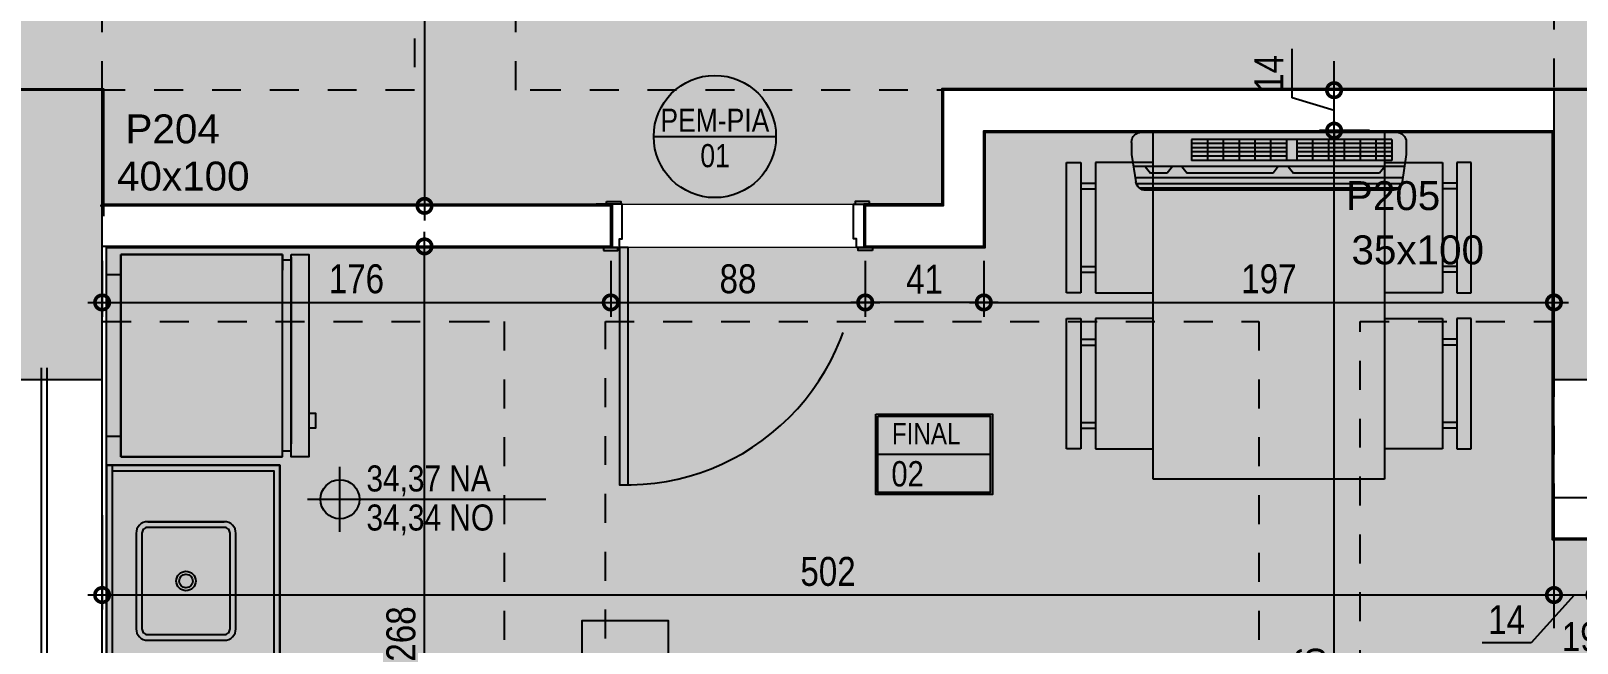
# Model space of a CAD drawing. Header units: metres. Extents: x -23 to 570, y -54 to 184.
# Drawn here: x -10.28 to -4.93, y 0.54 to 2.65 of the extents above; entities that cross this region are included whole.
import ezdxf
from ezdxf.enums import TextEntityAlignment as Align

# ---------------------------------------------------------------- set-up
doc = ezdxf.new("R2010")
doc.units = ezdxf.units.M
doc.header["$PDMODE"] = 35
doc.linetypes.add('DASHEDX2', pattern=[1.5, 1, -0.5])
doc.linetypes.add('PUC$0$DASHEDX2', pattern=[1.5, 1, -0.5])
for name, color, linetype in [('1', 232, 'DASHEDX2'), ('12', 232, 'Continuous'), ('4', 2, 'Continuous'), ('9', 232, 'Continuous'), ('ARQ-DIM', 2, 'Continuous'), ('ARQ-SIM', 1, 'Continuous'), ('PUC$0$ARQ-ALV ACAB', 4, 'Continuous'), ('PUC$0$ARQ-ALV OSSO', 5, 'Continuous'), ('PUC$0$ARQ-CAX @ 1', 1, 'Continuous'), ('PUC$0$ARQ-ENCH', 1, 'Continuous'), ('PUC$0$ARQ-HID', 7, 'Continuous'), ('PUC$0$ARQ-MOB', 7, 'Continuous'), ('PUC$0$ARQ-PRJ', 7, 'PUC$0$DASHEDX2'), ('PUC$0$MAUROAMARELO', 162, 'Continuous')]:
    doc.layers.add(name, color=color, linetype=linetype)
doc.layers.add('PUC$0$ARQ-FORRO', color=9, linetype='Continuous', lineweight=5)
doc.styles.add('Adesa', font='ARIALN.TTF')
doc.styles.get("Standard").update_dxf_attribs({"font": 'arial.ttf'})
doc.dimstyles.new('ADESA 1-0050', dxfattribs={"dimtxt": 0.1, "dimasz": 0.1, "dimexe": 0.05, "dimexo": 0.05, "dimgap": 0.03, "dimtad": 1, "dimdec": 1, "dimlfac": 100, "dimzin": 12, "dimtxsty": 'Adesa', "dimblk": 'DOTSMALL', "dimcen": 1, "dimdle": 0.05, "dimclrd": 1, "dimclre": 1, "dimclrt": 256, "dimazin": 3, "dimtm": 1e-09, "dimtfac": 1, "dimtdec": 1, "dimtmove": 1, "dimatfit": 0, "dimldrblk": 'DOTSMALL', "dimfxl": 0.8, "dimtvp": 2, "dimtolj": 1, "dimtzin": 0, "dimarcsym": 0})

# ---------------------------------------------------------------- blocks, each defined once
blk = doc.blocks.new('_DotSmall')
at = {"color": 0, "linetype": 'ByBlock', "const_width": 0.5}
blk.add_lwpolyline([(-0.0625, 0, 1), (0.0625, 0, 1)], format="xyb", close=True, dxfattribs=at)
blk = doc.blocks.new('*D102')
at = {"layer": 'ARQ-DIM', "color": 1, "lineweight": -2, "transparency": 16777216}
for p, q in [((-4.85, 1.0307), (-4.85, 0.6547)), ((-4.85, 0.7047), (-4.95, 0.7047)), ((-4.85, 0.7047), (-4.66, 0.7047)), ((-4.85, 0.7047), (-4.66, 0.7047)), ((-4.755, 0.7047), (-4.8341, 0.4793)), ((-4.66, 0.7267), (-4.66, 0.6547)), ((-4.66, 0.7047), (-4.56, 0.7047)), ((-4.8341, 0.4793), (-5.0041, 0.4793))]:
    blk.add_line(p, q, dxfattribs=at)
at = {"layer": 'Defpoints', "color": 0, "transparency": 16777216}
for p in [(-4.85, 1.0807), (-4.66, 0.7767, 0), (-4.66, 0.7047)]:
    blk.add_point(p, dxfattribs=at)
at = {"layer": 'ARQ-DIM', "color": 1, "lineweight": -2, "transparency": 16777216, "xscale": 0.1, "yscale": 0.1, "zscale": 0.1}
blk.add_blockref('_DotSmall', (-4.85, 0.7047), dxfattribs=at)
at = {"layer": 'ARQ-DIM', "color": 1, "lineweight": -2, "transparency": 16777216, "xscale": 0.1, "yscale": 0.1, "zscale": 0.1, "rotation": 180}
blk.add_blockref('_DotSmall', (-4.66, 0.7047), dxfattribs=at)
at = {"layer": 'ARQ-DIM', "transparency": 16777216, "insert": (-4.9191, 0.5603), "char_height": 0.1, "attachment_point": 5, "style": 'Adesa'}
blk.add_mtext('\\A1;19', dxfattribs=at)
blk = doc.blocks.new('*D103')
at = {"layer": 'ARQ-DIM', "color": 1, "lineweight": -2, "transparency": 16777216}
for p, q in [((-5.01, 1.03), (-5.01, 0.6547)), ((-4.87, 1.03), (-4.87, 0.6547)), ((-5.01, 0.7047), (-5.11, 0.7047)), ((-4.94, 0.7047), (-5.0886, 0.5393)), ((-4.87, 0.7047), (-5.01, 0.7047)), ((-4.87, 0.7047), (-5.01, 0.7047)), ((-4.87, 0.7047), (-4.77, 0.7047)), ((-5.0886, 0.5393), (-5.2581, 0.5393))]:
    blk.add_line(p, q, dxfattribs=at)
at = {"layer": 'Defpoints', "color": 0, "transparency": 16777216}
for p in [(-5.01, 1.08, 0), (-4.87, 1.08), (-5.01, 0.7047)]:
    blk.add_point(p, dxfattribs=at)
at = {"layer": 'ARQ-DIM', "color": 1, "lineweight": -2, "transparency": 16777216, "xscale": 0.1, "yscale": 0.1, "zscale": 0.1}
blk.add_blockref('_DotSmall', (-5.01, 0.7047), dxfattribs=at)
at = {"layer": 'ARQ-DIM', "color": 1, "lineweight": -2, "transparency": 16777216, "xscale": 0.1, "yscale": 0.1, "zscale": 0.1, "rotation": 180}
blk.add_blockref('_DotSmall', (-4.87, 0.7047), dxfattribs=at)
at = {"layer": 'ARQ-DIM', "transparency": 16777216, "insert": (-5.1734, 0.6195), "char_height": 0.1, "attachment_point": 5, "style": 'Adesa'}
blk.add_mtext('\\A1;14', dxfattribs=at)
blk = doc.blocks.new('*D104')
at = {"layer": 'ARQ-DIM', "color": 1, "lineweight": -2, "transparency": 16777216}
for p, q in [((-10.03, 0.9807), (-10.03, 0.6547)), ((-5.01, 0.7581), (-5.01, 0.6547)), ((-4.96, 0.7047), (-10.08, 0.7047))]:
    blk.add_line(p, q, dxfattribs=at)
at = {"layer": 'Defpoints', "color": 0, "transparency": 16777216}
for p in [(-10.03, 1.0307, 0), (-5.01, 0.8081, 0), (-10.03, 0.7047)]:
    blk.add_point(p, dxfattribs=at)
at = {"layer": 'ARQ-DIM', "color": 1, "lineweight": -2, "transparency": 16777216, "xscale": 0.1, "yscale": 0.1, "zscale": 0.1, "rotation": 180}
blk.add_blockref('_DotSmall', (-10.03, 0.7047), dxfattribs=at)
at = {"layer": 'ARQ-DIM', "color": 1, "lineweight": -2, "transparency": 16777216, "xscale": 0.1, "yscale": 0.1, "zscale": 0.1}
blk.add_blockref('_DotSmall', (-5.01, 0.7047), dxfattribs=at)
at = {"layer": 'ARQ-DIM', "transparency": 16777216, "insert": (-7.52, 0.7857), "char_height": 0.1, "attachment_point": 5, "style": 'Adesa'}
blk.add_mtext('\\A1;502', dxfattribs=at)
blk = doc.blocks.new('*D117')
at = {"layer": 'ARQ-DIM', "color": 1, "lineweight": -2, "transparency": 16777216}
for p, q in [((-8.9153, -0.82), (-8.9153, 1.96)), ((-9.1482, 1.91), (-8.8653, 1.91)), ((-9.1464, -0.77), (-8.8653, -0.77))]:
    blk.add_line(p, q, dxfattribs=at)
at = {"layer": 'Defpoints', "color": 0, "transparency": 16777216}
for p in [(-9.1982, 1.91, 0), (-8.9153, 1.91), (-9.1964, -0.77, 0)]:
    blk.add_point(p, dxfattribs=at)
at = {"layer": 'ARQ-DIM', "color": 1, "lineweight": -2, "transparency": 16777216, "xscale": 0.1, "yscale": 0.1, "zscale": 0.1}
for p, rotation in [((-8.9153, 1.91), 90), ((-8.9153, -0.77), 270)]:
    blk.add_blockref('_DotSmall', p, dxfattribs=dict(at, rotation=rotation))
at = {"layer": 'ARQ-DIM', "transparency": 16777216, "insert": (-8.9964, 0.57), "char_height": 0.1, "attachment_point": 5, "rotation": 90, "style": 'Adesa'}
blk.add_mtext('\\A1;268', dxfattribs=at)
blk = doc.blocks.new('*D121')
at = {"layer": 'ARQ-DIM', "color": 1, "lineweight": -2, "transparency": 16777216}
for p, q in [((-5.7702, -1.5), (-5.7702, 2.3601)), ((-5.6481, 2.3101), (-5.8202, 2.3101)), ((-5.6481, -1.45), (-5.8202, -1.45))]:
    blk.add_line(p, q, dxfattribs=at)
at = {"layer": 'Defpoints', "color": 0, "transparency": 16777216}
for p in [(-5.7702, 2.3101), (-5.5981, 2.3101), (-5.5981, -1.45, 0)]:
    blk.add_point(p, dxfattribs=at)
at = {"layer": 'ARQ-DIM', "color": 1, "lineweight": -2, "transparency": 16777216, "xscale": 0.1, "yscale": 0.1, "zscale": 0.1}
for p, rotation in [((-5.7702, 2.3101), 90), ((-5.7702, -1.45), 270)]:
    blk.add_blockref('_DotSmall', p, dxfattribs=dict(at, rotation=rotation))
at = {"layer": 'ARQ-DIM', "transparency": 16777216, "insert": (-5.8512, 0.43), "char_height": 0.1, "attachment_point": 5, "rotation": 90, "style": 'Adesa'}
blk.add_mtext('\\A1;376', dxfattribs=at)
blk = doc.blocks.new('*D123')
at = {"layer": 'ARQ-DIM', "color": 1, "lineweight": -2, "transparency": 16777216}
for p, q in [((-10.03, 1.86), (-10.03, 1.6662)), ((-8.2714, 1.86), (-8.2714, 1.6662)), ((-10.08, 1.7162), (-8.2214, 1.7162))]:
    blk.add_line(p, q, dxfattribs=at)
at = {"layer": 'Defpoints', "color": 0, "transparency": 16777216}
for p in [(-10.03, 1.91, 0), (-8.2714, 1.91, 0), (-8.2714, 1.7162)]:
    blk.add_point(p, dxfattribs=at)
at = {"layer": 'ARQ-DIM', "color": 1, "lineweight": -2, "transparency": 16777216, "xscale": 0.1, "yscale": 0.1, "zscale": 0.1, "rotation": 180}
blk.add_blockref('_DotSmall', (-10.03, 1.7162), dxfattribs=at)
at = {"layer": 'ARQ-DIM', "color": 1, "lineweight": -2, "transparency": 16777216, "xscale": 0.1, "yscale": 0.1, "zscale": 0.1}
blk.add_blockref('_DotSmall', (-8.2714, 1.7162), dxfattribs=at)
at = {"layer": 'ARQ-DIM', "transparency": 16777216, "insert": (-9.1507, 1.7973), "char_height": 0.1, "attachment_point": 5, "style": 'Adesa'}
blk.add_mtext('\\A1;176', dxfattribs=at)
blk = doc.blocks.new('*D124')
at = {"layer": 'ARQ-DIM', "color": 1, "lineweight": -2, "transparency": 16777216}
for p, q in [((-8.2714, 1.86), (-8.2714, 1.6662)), ((-7.3914, 1.86), (-7.3914, 1.6662)), ((-8.3214, 1.7162), (-7.3414, 1.7162))]:
    blk.add_line(p, q, dxfattribs=at)
at = {"layer": 'Defpoints', "color": 0, "transparency": 16777216}
for p in [(-8.2714, 1.91, 0), (-7.3914, 1.91, 0), (-7.3914, 1.7162)]:
    blk.add_point(p, dxfattribs=at)
at = {"layer": 'ARQ-DIM', "color": 1, "lineweight": -2, "transparency": 16777216, "xscale": 0.1, "yscale": 0.1, "zscale": 0.1, "rotation": 180}
blk.add_blockref('_DotSmall', (-8.2714, 1.7162), dxfattribs=at)
at = {"layer": 'ARQ-DIM', "color": 1, "lineweight": -2, "transparency": 16777216, "xscale": 0.1, "yscale": 0.1, "zscale": 0.1}
blk.add_blockref('_DotSmall', (-7.3914, 1.7162), dxfattribs=at)
at = {"layer": 'ARQ-DIM', "transparency": 16777216, "insert": (-7.8314, 1.7973), "char_height": 0.1, "attachment_point": 5, "style": 'Adesa'}
blk.add_mtext('\\A1;88', dxfattribs=at)
blk = doc.blocks.new('*D125')
at = {"layer": 'ARQ-DIM', "color": 1, "lineweight": -2, "transparency": 16777216}
for p, q in [((-7.3914, 1.86), (-7.3914, 1.6662)), ((-6.9814, 1.86), (-6.9814, 1.6662)), ((-6.9314, 1.7162), (-7.4414, 1.7162))]:
    blk.add_line(p, q, dxfattribs=at)
at = {"layer": 'Defpoints', "color": 0, "transparency": 16777216}
for p in [(-7.3914, 1.91, 0), (-6.9814, 1.91, 0), (-7.3914, 1.7162)]:
    blk.add_point(p, dxfattribs=at)
at = {"layer": 'ARQ-DIM', "color": 1, "lineweight": -2, "transparency": 16777216, "xscale": 0.1, "yscale": 0.1, "zscale": 0.1, "rotation": 180}
blk.add_blockref('_DotSmall', (-7.3914, 1.7162), dxfattribs=at)
at = {"layer": 'ARQ-DIM', "color": 1, "lineweight": -2, "transparency": 16777216, "xscale": 0.1, "yscale": 0.1, "zscale": 0.1}
blk.add_blockref('_DotSmall', (-6.9814, 1.7162), dxfattribs=at)
at = {"layer": 'ARQ-DIM', "transparency": 16777216, "insert": (-7.1864, 1.7965), "char_height": 0.1, "attachment_point": 5, "style": 'Adesa'}
blk.add_mtext('\\A1;41', dxfattribs=at)
blk = doc.blocks.new('*D126')
at = {"layer": 'ARQ-DIM', "color": 1, "lineweight": -2, "transparency": 16777216}
for p, q in [((-6.9814, 1.86), (-6.9814, 1.6662)), ((-5.01, 1.86), (-5.01, 1.6662)), ((-7.0314, 1.7162), (-4.96, 1.7162))]:
    blk.add_line(p, q, dxfattribs=at)
at = {"layer": 'Defpoints', "color": 0, "transparency": 16777216}
for p in [(-6.9814, 1.91, 0), (-5.01, 1.91, 0), (-5.01, 1.7162)]:
    blk.add_point(p, dxfattribs=at)
at = {"layer": 'ARQ-DIM', "color": 1, "lineweight": -2, "transparency": 16777216, "xscale": 0.1, "yscale": 0.1, "zscale": 0.1, "rotation": 180}
blk.add_blockref('_DotSmall', (-6.9814, 1.7162), dxfattribs=at)
at = {"layer": 'ARQ-DIM', "color": 1, "lineweight": -2, "transparency": 16777216, "xscale": 0.1, "yscale": 0.1, "zscale": 0.1}
blk.add_blockref('_DotSmall', (-5.01, 1.7162), dxfattribs=at)
at = {"layer": 'ARQ-DIM', "transparency": 16777216, "insert": (-5.9957, 1.7973), "char_height": 0.1, "attachment_point": 5, "style": 'Adesa'}
blk.add_mtext('\\A1;197', dxfattribs=at)
blk = doc.blocks.new('*D408')
at = {"layer": 'ARQ-DIM', "color": 1, "lineweight": -2, "transparency": 16777216}
for p, q in [((-8.9153, 4.0098), (-8.9153, 2)), ((-8.8672, 3.9598), (-8.9653, 3.9598)), ((-8.8484, 2.05), (-8.9653, 2.05))]:
    blk.add_line(p, q, dxfattribs=at)
at = {"layer": 'Defpoints', "color": 0, "transparency": 16777216}
for p in [(-8.8172, 3.9598, 0), (-8.9153, 2.05), (-8.7984, 2.05, 0)]:
    blk.add_point(p, dxfattribs=at)
at = {"layer": 'ARQ-DIM', "color": 1, "lineweight": -2, "transparency": 16777216, "xscale": 0.1, "yscale": 0.1, "zscale": 0.1}
for p, rotation in [((-8.9153, 3.9598), 90), ((-8.9153, 2.05), 270)]:
    blk.add_blockref('_DotSmall', p, dxfattribs=dict(at, rotation=rotation))
at = {"layer": 'ARQ-DIM', "transparency": 16777216, "insert": (-8.9964, 3.0049), "char_height": 0.1, "attachment_point": 5, "rotation": 90, "style": 'Adesa'}
blk.add_mtext('\\A1;191', dxfattribs=at)
blk = doc.blocks.new('NipAcOs')
at = {"layer": 'ARQ-SIM'}
h = blk.add_hatch(color=256, dxfattribs=at)
h.dxf.hatch_style = 1
h.paths.add_polyline_path([(0, 0.15, 0.414214), (-0.15, 0), (0, 0)])
h.paths.add_polyline_path([(0.15, 0), (0, 0), (0, -0.15, 0.414214)])
for p, q in [((0, -0.25), (0, 0.25)), ((-0.25, 0), (0.15, 0)), ((0.15, 0), (1.583, 0))]:
    blk.add_line(p, q, dxfattribs=at)
blk.add_circle((0, 0), 0.15, dxfattribs=at)
at = {"style": 'Adesa'}
for p in [(0.204, 0.06), (0.204, -0.24)]:
    blk.add_attdef('000,00', p, '', height=0.2, dxfattribs=at)
blk = doc.blocks.new('N AP')
for points in [[(0.3098, 0.5223), (0.8624, 0.5223), (0.8624, 0.1419), (0.3098, 0.1419)], [(0.3198, 0.5123), (0.8524, 0.5123), (0.8524, 0.1519), (0.3198, 0.1519)]]:
    blk.add_lwpolyline(points, close=True)
for points in [[(0.3198, 0.3321), (0.8524, 0.3321)], [(0.3198, 0.1519), (0.8524, 0.1519)]]:
    blk.add_lwpolyline(points)
at = {"insert": (0.3864, 0.4801), "char_height": 0.1, "attachment_point": 1, "style": 'Adesa'}
blk.add_mtext_dynamic_manual_height_columns('FINAL', width=0.3501, gutter_width=50, heights=[0], dxfattribs=at)
at = {"style": 'Adesa'}
blk.add_attdef('00', text='', height=0.1, dxfattribs=at).set_placement((0.5673, 0.171), align=Align.CENTER)
blk = doc.blocks.new('TIPO COTA$0$Chamada_planta')
at = {"layer": 'ARQ-SIM'}
blk.add_line((-1.409, 0), (1.409, 0), dxfattribs=at)
blk.add_circle((0, 0), 1.409, dxfattribs=at)
at = {"layer": 'ARQ-SIM', "color": 2, "style": 'Adesa'}
for tag, p in [('NUMERO', (0, 0.234)), ('C.D.', (0, -0.272))]:
    blk.add_attdef(tag, text='', height=0.5, dxfattribs=at).set_placement(p, align=Align.MIDDLE_CENTER)
blk = doc.blocks.new('*D1333')
at = {"layer": 'ARQ-DIM', "color": 1, "lineweight": -2, "transparency": 16777216}
for p, q in [((-5.9154, 2.4236), (-5.9154, 2.5931)), ((-5.7702, 2.45), (-5.7702, 2.55)), ((-5.7702, 2.38), (-5.9154, 2.4236)), ((-5.7841, 2.45), (-5.8202, 2.45)), ((-5.7702, 2.3101), (-5.7702, 2.45)), ((-5.7702, 2.3101), (-5.7702, 2.45)), ((-5.7841, 2.3101), (-5.8202, 2.3101)), ((-5.7702, 2.3101), (-5.7702, 2.2101))]:
    blk.add_line(p, q, dxfattribs=at)
at = {"layer": 'Defpoints', "color": 0, "transparency": 16777216}
for p in [(-5.7702, 2.45), (-5.7341, 2.45), (-5.7341, 2.3101)]:
    blk.add_point(p, dxfattribs=at)
at = {"layer": 'ARQ-DIM', "color": 1, "lineweight": -2, "transparency": 16777216, "xscale": 0.1, "yscale": 0.1, "zscale": 0.1}
for p, rotation in [((-5.7702, 2.45), 270), ((-5.7702, 2.3101), 90)]:
    blk.add_blockref('_DotSmall', p, dxfattribs=dict(at, rotation=rotation))
at = {"layer": 'ARQ-DIM', "transparency": 16777216, "insert": (-5.9956, 2.5083), "char_height": 0.1, "attachment_point": 5, "rotation": 90, "style": 'Adesa'}
blk.add_mtext('\\A1;14', dxfattribs=at)
blk = doc.blocks.new('PUC$0$pl apto tipo 1 puc')
at = {"layer": 'PUC$0$ARQ-ALV OSSO', "elevation": 0}
blk.add_lwpolyline([(-25.5833, 2), (-25.5833, -1.49)], dxfattribs=at)
blk = doc.blocks.new('PUC$0$00002ITA-AIT-PR-008-BSE-PLA-TIP-R00$0$Cuba 1')
blk.add_line((0.205, 0.305), (0.205, 0.04))
for points in [[(0.165, 0, 0.414214), (0.205, 0.04), (0.205, 0.305, 0.414214), (0.165, 0.345), (-0.165, 0.345, 0.414214), (-0.205, 0.305), (-0.205, 0.04, 0.414214), (-0.165, 0)], [(-0.165, 0.02), (0.165, 0.02, 0.414214), (0.185, 0.04), (0.185, 0.305, 0.414214), (0.165, 0.325), (-0.165, 0.325, 0.414214), (-0.185, 0.305), (-0.185, 0.04, 0.414214)]]:
    blk.add_lwpolyline(points, format="xyb", close=True)
for radius in [0.0337, 0.0237]:
    blk.add_circle((0, 0.1725), radius)
blk = doc.blocks.new('*U2449')
at = {"linetype": 'Continuous'}
blk.add_lwpolyline([(0, 0), (0, 0.6), (-1.2, 0.6), (-1.2, 0)], dxfattribs=at)
at = {"lineweight": -2}
for points in [[(-1.2, 0), (-1.2, 0.6), (0, 0.6), (0, 0)], [(-1.18, 0.02), (-1.18, 0.58), (-0.02, 0.58), (-0.02, 0.02)], [(0, 0.02), (-1.2, 0.02)], [(0, 0), (-1.2, 0)]]:
    blk.add_lwpolyline(points, dxfattribs=at)
at = {"lineweight": -2, "extrusion": (0, 0, -1), "zscale": -1, "rotation": 180}
blk.add_blockref('PUC$0$00002ITA-AIT-PR-008-BSE-PLA-TIP-R00$0$Cuba 1', (0.4, 0.4475), dxfattribs=at)
blk = doc.blocks.new('*U2406')
for points in [[(-0.045, 0.01), (0.005, 0.01), (0.005, 0), (-0.045, 0)], [(0.865, 0.01), (0.815, 0.01), (0.815, 0), (0.865, 0)], [(-0.055, -0.16), (-0.005, -0.16), (-0.005, -0.15), (-0.055, -0.15)], [(0, -0.15), (0, -0.97), (0.03, -0.97), (0.03, -0.15)], [(0.875, -0.16), (0.825, -0.16), (0.825, -0.15), (0.875, -0.15)]]:
    blk.add_lwpolyline(points, close=True)
for points in [[(-0.04, -0.15), (0, -0.15), (0, -0.12), (0.01, -0.12), (0.01, 0), (-0.025, 0), (-0.025, -0.15)], [(0.86, -0.15), (0.82, -0.15), (0.82, -0.12), (0.81, -0.12), (0.81, 0), (0.845, 0), (0.845, -0.15)]]:
    blk.add_lwpolyline(points)
at = {"layer": 'PUC$0$ARQ-PRJ'}
blk.add_arc((0.0237, -0.1737), 0.7967, 268.2986, 1.7014, dxfattribs=at)
blk = doc.blocks.new('PUC$0$pl apto tipo 4 puc')
at = {"layer": 'PUC$0$ARQ-ALV ACAB'}
for points in [[(10.0168, 0.7662), (10.0168, -1.9038), (8.2682, -1.9038), (8.2682, -2.0538), (8.3232, -2.0538)], [(4.6568, -2.3031), (4.6568, -1.0438), (4.6068, -1.0438), (4.6068, -0.8938), (5.0168, -0.8938), (5.0168, -2.3033)], [(4.6683, -2.4531), (7.1282, -2.4531), (7.1282, -2.0538), (7.3982, -2.0538), (7.3982, -1.9038), (6.9782, -1.9038), (6.9782, -2.3031), (5.0168, -2.3031)]]:
    blk.add_lwpolyline(points, dxfattribs=at)
at = {"layer": 'PUC$0$ARQ-ALV OSSO'}
for points in [[(9.2875, 2.8612), (10.0318, 2.8612), (10.0318, -1.9088), (8.2732, -1.9088), (8.2732, -2.0488), (10.0382, -2.0488)], [(4.6618, -2.3081), (4.6618, -1.0388), (4.6118, -1.0388), (4.6118, -0.8988), (5.0118, -0.8988), (5.0118, -2.3081)], [(4.6683, -2.4481), (7.1232, -2.4481), (7.1232, -2.0488), (7.3932, -2.0488), (7.3932, -1.9088), (6.9832, -1.9088), (6.9832, -2.3081), (5.0118, -2.3081)]]:
    blk.add_lwpolyline(points, dxfattribs=at)
at = {"layer": 'PUC$0$ARQ-ALV OSSO', "elevation": 0}
for points in [[(10.2218, 2.0012), (10.2218, -1.4888)], [(4.6618, -1.0388), (5.0118, -1.0388)]]:
    blk.add_lwpolyline(points, dxfattribs=at)
at = {"layer": 'PUC$0$ARQ-CAX @ 1', "rotation": 180}
blk.add_blockref('*U2406', (8.2432, -2.0538), dxfattribs=at)
at = {"layer": 'PUC$0$ARQ-HID', "extrusion": (0, 0, -1), "zscale": -1.000000000000002, "rotation": 270}
blk.add_blockref('*U2449', (-10.0168, -1.1513), dxfattribs=at)
blk = doc.blocks.new('PUC$0$mesa 5l')
at = {"layer": 'PUC$0$ARQ-MOB'}
for p, q in [((988.4153, 457.2276), (987.9653, 457.2276)), ((987.9653, 457.2276), (987.9653, 457.1776)), ((988.4153, 457.1776), (988.4153, 457.2276)), ((988.9549, 457.2276, -0.0226), (988.5049, 457.2276, -0.0226)), ((988.5049, 457.2276, -0.0226), (988.5049, 457.1776, -0.0226)), ((988.9549, 457.1776, -0.0226), (988.9549, 457.2276, -0.0226)), ((987.9653, 457.1776), (988.4153, 457.1776)), ((988.0365, 457.1776), (988.0365, 457.1276)), ((988.0565, 457.1776), (988.0565, 457.1276)), ((988.0565, 457.1776), (988.0565, 457.1276)), ((988.3241, 457.1776), (988.3241, 457.1276)), ((988.3441, 457.1776), (988.3441, 457.1276)), ((988.5049, 457.1776, -0.0226), (988.9549, 457.1776, -0.0226)), ((988.5761, 457.1776, -0.0226), (988.5761, 457.1276, -0.0226)), ((988.5961, 457.1776, -0.0226), (988.5961, 457.1276, -0.0226)), ((988.5961, 457.1776, -0.0226), (988.5961, 457.1276, -0.0226)), ((988.8637, 457.1776, -0.0226), (988.8637, 457.1276, -0.0226)), ((988.8837, 457.1776, -0.0226), (988.8837, 457.1276, -0.0226)), ((987.9653, 456.9276), (987.9653, 457.1276)), ((987.9653, 457.1276), (988.4153, 457.1276)), ((988.4153, 457.1276), (988.4153, 456.9276)), ((988.5049, 456.9276, -0.0226), (988.5049, 457.1276, -0.0226)), ((988.5049, 457.1276, -0.0226), (988.9549, 457.1276, -0.0226)), ((988.9549, 457.1276, -0.0226), (988.9549, 456.9276, -0.0226)), ((989.0601, 456.9276), (987.8601, 456.9276)), ((987.8601, 456.9276), (987.8601, 456.1276)), ((989.0601, 456.1276), (989.0601, 456.9276)), ((987.8601, 456.1276), (989.0601, 456.1276)), ((987.9653, 456.1276), (987.9653, 455.9276)), ((988.4153, 455.9276), (988.4153, 456.1276)), ((988.5049, 456.1276, -0.0226), (988.5049, 455.9276, -0.0226)), ((988.9549, 455.9276, -0.0226), (988.9549, 456.1276, -0.0226)), ((987.9653, 455.9276), (988.4153, 455.9276)), ((988.0365, 455.8776), (988.0365, 455.9276)), ((988.0565, 455.8776), (988.0565, 455.9276)), ((988.0565, 455.8776), (988.0565, 455.9276)), ((988.3241, 455.8776), (988.3241, 455.9276)), ((988.3441, 455.8776), (988.3441, 455.9276)), ((988.5049, 455.9276, -0.0226), (988.9549, 455.9276, -0.0226)), ((988.5761, 455.8776, -0.0226), (988.5761, 455.9276, -0.0226)), ((988.5961, 455.8776, -0.0226), (988.5961, 455.9276, -0.0226)), ((988.5961, 455.8776, -0.0226), (988.5961, 455.9276, -0.0226)), ((988.8637, 455.8776, -0.0226), (988.8637, 455.9276, -0.0226)), ((988.8837, 455.8776, -0.0226), (988.8837, 455.9276, -0.0226)), ((987.9653, 455.8276), (987.9653, 455.8776)), ((987.9653, 455.8776), (988.4153, 455.8776)), ((988.4153, 455.8776), (988.4153, 455.8276)), ((988.5049, 455.8276, -0.0226), (988.5049, 455.8776, -0.0226)), ((988.5049, 455.8776, -0.0226), (988.9549, 455.8776, -0.0226)), ((988.9549, 455.8776, -0.0226), (988.9549, 455.8276, -0.0226)), ((988.4153, 455.8276), (987.9653, 455.8276)), ((988.9549, 455.8276, -0.0226), (988.5049, 455.8276, -0.0226))]:
    blk.add_line(p, q, dxfattribs=at)
blk = doc.blocks.new('PUC$0$GELADEIRA')
for p, q in [((-0.7, 0.7092), (-0.7, 0.15)), ((-0.7, 0.7092), (0, 0.7092)), ((-0.7, 0.15), (-0.7, 0.7092)), ((-0.7, 0.15), (-0.7, 0.7092)), ((-0.0098, 0.7392), (-0.6547, 0.7392)), ((-0.055, 0.7391), (-0.0098, 0.7392)), ((-0.0098, 0.7392), (-0.055, 0.7391)), ((0, 0.7092), (-0.055, 0.7092)), ((-0.055, 0.7092), (0, 0.7092)), ((0, 0.15), (0, 0.7092)), ((0, 0.7092), (0, 0.15)), ((0, 0.7092), (0, 0.15)), ((-0.7, 0.15), (0, 0.15)), ((0, 0.15), (-0.7, 0.15)), ((0, 0.15), (-0.7, 0.15))]:
    blk.add_line(p, q)
for points in [[(-0.6, 0.8), (-0.6, 0.824), (-0.55, 0.824), (-0.55, 0.8)], [(-0.68, 0.7392), (-0.68, 0.7092)], [(-0.02, 0.7392), (-0.02, 0.7092)], [(-0.63, 0.15), (-0.63, 0.1), (-0.07, 0.1), (-0.07, 0.15)]]:
    blk.add_lwpolyline(points)
blk.add_lwpolyline([(0, 0.7392), (0, 0.8), (-0.7, 0.8), (-0.7, 0.7392)], close=True)
blk = doc.blocks.new('PUC$0$layout puc 2')
at = {"layer": 'PUC$0$ARQ-MOB'}
blk.add_lwpolyline([(-8.0163, 3.02), (-7.7163, 3.02), (-7.7163, 3.47), (-8.0163, 3.47)], close=True, dxfattribs=at)
at = {"layer": 'PUC$0$ARQ-MOB', "color": 7, "xscale": -1, "rotation": 90}
blk.add_blockref('PUC$0$mesa 5l', (450.8869, 993.0201, 0), dxfattribs=at)
at = {"layer": 'PUC$0$ARQ-MOB', "xscale": -1, "rotation": 270}
blk.add_blockref('PUC$0$GELADEIRA', (-9.76, 4.7373), dxfattribs=at)
blk = doc.blocks.new('PUC$0$forro area comum')
at = {"layer": 'PUC$0$ARQ-FORRO'}
h = blk.add_hatch(color=256, dxfattribs=at)
h.dxf.hatch_style = 1
h.paths.add_polyline_path([(11.6882, 2.455), (11.6882, 2.0562), (14.5982, 2.0547), (14.5982, 2.455), (22.4606, 2.455), (22.4606, 2.0562), (25.295, 2.056), (25.295, 2.4552), (26.4562, 2.4546), (26.4563, 3.9549), (5.17, 3.9599), (5.0963, 3.9584), (3.8246, 3.96), (3.825, 9.24), (2.3202, 9.2404), (2.3201, 3.955), (-1.06, 3.955), (-1.06, 4.3049), (-0.355, 4.305), (-0.355, 4.5591), (-0.2032, 4.5606), (-0.2032, 8.4256), (-4.865, 8.4256), (-4.865, 4.9649), (-4.6551, 4.9649), (-4.655, 4.1049), (-3.945, 4.1049), (-3.945, 3.9549), (-11.1863, 3.9549), (-11.1863, 2.455), (-10.025, 2.455), (-10.025, 2.0558), (-7.1264, 2.0558), (-7.1264, 2.455)])
at = {"layer": 'PUC$0$ARQ-FORRO', "elevation": 0}
blk.add_lwpolyline([(5.0963, 3.9584), (3.8246, 3.96), (3.825, 9.24), (2.3202, 9.2404), (2.3201, 3.955), (-1.06, 3.955), (-1.06, 4.3049), (-0.355, 4.305), (-0.355, 4.5591), (-0.2032, 4.5606), (-0.2032, 8.4256), (-4.865, 8.4256), (-4.865, 4.9649), (-4.6551, 4.9649), (-4.655, 4.1049), (-3.945, 4.1049), (-3.945, 3.9549), (-11.1863, 3.9549), (-11.1863, 2.455), (-10.025, 2.455), (-10.025, 2.0558), (-7.1264, 2.0558), (-7.1264, 2.455), (11.6882, 2.455)], dxfattribs=at)
blk = doc.blocks.new('PUC$0$pl forro 2')
at = {"layer": 'PUC$0$ARQ-FORRO'}
h = blk.add_hatch(color=256, dxfattribs=at)
h.dxf.hatch_style = 1
h.paths.add_polyline_path([(-5.005, -1.705), (-3.2113, -1.705), (-3.2113, -0.775), (-3.0613, -0.775), (-3.0613, -2.385), (-0.005, -2.3848), (-0.005, -0.9447), (1.9562, -0.945), (1.9562, -0.045), (-0.005, -0.045), (-0.005, 1.3643), (-1.9663, 1.3643), (-1.9663, 0.965), (-5.005, 0.965)])
blk.add_lwpolyline([(-5.005, -1.705), (-3.2113, -1.705), (-3.2113, -0.775), (-3.0613, -0.775), (-3.0613, -2.385), (-0.005, -2.3848), (-0.005, -0.9447), (1.9562, -0.945), (1.9562, -0.045), (-0.005, -0.045), (-0.005, 1.3643), (-1.9663, 1.3643), (-1.9663, 0.965), (-5.005, 0.965)], close=True, dxfattribs=at)
blk = doc.blocks.new('PUC$0$Q2')
at = {"layer": 'PUC$0$MAUROAMARELO'}
for p, q in [((244.1482, -387.1027), (243.2551, -387.1027)), ((244.127, -387.0957), (243.2763, -387.0957)), ((243.2266, -387.22), (243.2413, -387.125)), ((244.1641, -387.1387), (243.239, -387.1387)), ((244.1601, -387.1183), (243.2432, -387.1183)), ((243.274, -387.1785), (243.2923, -387.1547)), ((243.3497, -387.1547), (243.2923, -387.1547)), ((243.368, -387.1785), (243.3497, -387.1547)), ((243.4003, -387.1785), (243.4186, -387.1547)), ((243.7159, -387.1547), (243.4186, -387.1547)), ((243.7342, -387.1785), (243.7159, -387.1547)), ((243.7684, -387.1785), (243.7867, -387.1547)), ((244.0841, -387.1547), (243.7867, -387.1547)), ((244.1024, -387.1785), (244.0841, -387.1547)), ((244.1766, -387.22), (244.162, -387.125)), ((243.2266, -387.2614), (243.2266, -387.22)), ((244.1703, -387.1785), (243.2323, -387.1785)), ((243.798, -387.1987), (243.4341, -387.1987)), ((243.4341, -387.2718), (243.4341, -387.1987)), ((243.5968, -387.2135), (243.4341, -387.2135)), ((243.4888, -387.2718), (243.4888, -387.1987)), ((243.5435, -387.2718), (243.5435, -387.1987)), ((243.6599, -387.2135), (243.5968, -387.2135)), ((243.5983, -387.2718), (243.5983, -387.1987)), ((243.653, -387.2718), (243.653, -387.1987)), ((243.723, -387.2135), (243.6599, -387.2135)), ((243.7077, -387.2718), (243.7077, -387.1987)), ((243.7624, -387.2135), (243.723, -387.2135)), ((243.7624, -387.2718), (243.7624, -387.1987)), ((243.798, -387.2718), (243.798, -387.1987)), ((244.1264, -387.1987), (243.798, -387.1987)), ((243.906, -387.2135), (243.798, -387.2135)), ((243.8527, -387.2718), (243.8527, -387.1987)), ((243.9691, -387.2135), (243.906, -387.2135)), ((243.9074, -387.2718), (243.9074, -387.1987)), ((243.9622, -387.2718), (243.9622, -387.1987)), ((244.0322, -387.2135), (243.9691, -387.2135)), ((244.0169, -387.2718), (244.0169, -387.1987)), ((244.1264, -387.2135), (244.0322, -387.2135)), ((244.0716, -387.2718), (244.0716, -387.1987)), ((244.1264, -387.2718), (244.1264, -387.1987)), ((244.1766, -387.2614), (244.1766, -387.22)), ((243.5968, -387.2283), (243.4341, -387.2283)), ((243.5968, -387.2431), (243.4341, -387.2431)), ((243.5968, -387.2578), (243.4341, -387.2578)), ((243.798, -387.2718), (243.4341, -387.2718)), ((243.6599, -387.2283), (243.5968, -387.2283)), ((243.6599, -387.2431), (243.5968, -387.2431)), ((243.6599, -387.2578), (243.5968, -387.2578)), ((243.723, -387.2283), (243.6599, -387.2283)), ((243.723, -387.2431), (243.6599, -387.2431)), ((243.723, -387.2578), (243.6599, -387.2578)), ((243.7624, -387.2283), (243.723, -387.2283)), ((243.7624, -387.2431), (243.723, -387.2431)), ((243.7624, -387.2578), (243.723, -387.2578)), ((243.906, -387.2283), (243.798, -387.2283)), ((243.906, -387.2431), (243.798, -387.2431)), ((243.906, -387.2578), (243.798, -387.2578)), ((244.1264, -387.2718), (243.798, -387.2718)), ((243.9691, -387.2283), (243.906, -387.2283)), ((243.9691, -387.2431), (243.906, -387.2431)), ((243.9691, -387.2578), (243.906, -387.2578)), ((244.0322, -387.2283), (243.9691, -387.2283)), ((244.0322, -387.2431), (243.9691, -387.2431)), ((244.0322, -387.2578), (243.9691, -387.2578)), ((244.1264, -387.2283), (244.0322, -387.2283)), ((244.1264, -387.2431), (244.0322, -387.2431)), ((244.1264, -387.2578), (244.0322, -387.2578)), ((244.1411, -387.2969), (243.2621, -387.2969))]:
    blk.add_line(p, q, dxfattribs=at)
for centre, start, end in [((243.2763, -387.1312), 90, 170), ((244.127, -387.1312), 10, 90), ((243.2621, -387.2614), 180, 270), ((244.1411, -387.2614), 270, 0)]:
    blk.add_arc(centre, 0.0355, start, end, dxfattribs=at)
blk = doc.blocks.new('PUC$0$A$Ccd5721d3')
at = {"layer": 'PUC$0$MAUROAMARELO', "xscale": -1, "rotation": 180}
blk.add_blockref('PUC$0$Q2', (-239.6923, -382.1219), dxfattribs=at)
blk = doc.blocks.new('PUC')
at = {"layer": 'PUC$0$ARQ-ALV ACAB', "elevation": 0}
for points in [[(-10.435, 2.455), (-10.0382, 2.455), (-10.025, 2.455), (-10.025, 2.015)], [(-8.3214, 2.055), (-10.025, 2.055)]]:
    blk.add_lwpolyline(points, dxfattribs=at)
at = {"layer": 'PUC$0$ARQ-ALV OSSO', "xscale": -1, "rotation": 180}
blk.add_blockref('PUC$0$pl apto tipo 1 puc', (15.3432, 0), dxfattribs=at)
at = {"layer": 'PUC$0$ARQ-ALV OSSO', "color": 6, "rotation": 180}
blk.add_blockref('PUC$0$pl apto tipo 4 puc', (0.0018, 0.0019), dxfattribs=at)
at = {"layer": 'PUC$0$ARQ-ENCH'}
blk.add_blockref('PUC$0$A$Ccd5721d3', (-10.005, -2.87), dxfattribs=at)
at = {"layer": 'PUC$0$ARQ-FORRO'}
for name, p in [('PUC$0$forro area comum', (0, 0)), ('PUC$0$pl forro 2', (-5.01, 0.9408))]:
    blk.add_blockref(name, p, dxfattribs=at)
at = {"layer": 'PUC$0$ARQ-MOB', "color": 6}
blk.add_blockref('PUC$0$layout puc 2', (-0.355, -2.855, 0), dxfattribs=at)
blk = doc.blocks.new('est-lo-07-6sb-r00')
at = {"layer": '4'}
h = blk.add_hatch(color=8, dxfattribs=at)
h.dxf.hatch_style = 1
h.paths.add_polyline_path([(213.004314, 592.98646), (232.004314, 592.98646), (232.004314, 743.98646), (213.004314, 743.98646)], flags=17)
h.paths.add_polyline_path([(517.003016, 942.98646), (353.003016, 942.98646), (353.003016, 923.986062), (498.003016, 923.986062), (498.003016, 465.008359), (498.003039, 465.008359), (498.003039, 450.008359), (498.003039, 395.98646), (517.003016, 395.98646)])
h.paths.add_polyline_path([(3672.003309, 253.001099), (3672.003309, 388.001099), (3637.003309, 388.001099), (3637.003309, 253.001099)])
h.paths.add_polyline_path([(3637.003309, 942.98646), (3637.003194, 872.98646), (3653.003309, 872.98646), (3653.003309, 599.001099), (3637.003309, 599.001099), (3637.003309, 539.001099), (3672.003309, 539.001099), (3672.003309, 942.98646)])
h.paths.add_polyline_path([(3672.003424, 102.001099), (3637.003309, 102.001099), (3637.003309, 42.001099), (3653.003307, 42.001099), (3653.003307, -229.998901), (3637.003309, -229.998901), (3637.003309, -299.998901), (3672.003424, -299.998901)])
h.paths.add_polyline_path([(3075.003309, -299.999844), (3110.003309, -299.999844), (3110.003309, -199.999844), (3075.003309, -199.999844)])
h.paths.add_polyline_path([(3075.003309, 270.500177), (3110.003309, 270.500177), (3110.003309, 370.500177), (3075.003309, 370.500177)])
h.paths.add_polyline_path([(520.003309, 942.98646), (520.003309, 395.98646), (555.003309, 395.98646), (555.003309, 451.98646), (539.003309, 451.98646), (539.003309, 872.98646), (555.003309, 872.98646), (555.003309, 942.98646)])
h.paths.add_polyline_path([(-2102.995138, 253.000177), (-2102.995138, 388.000177), (-2137.995138, 388.000177), (-2137.995138, 253.000177)])
h.paths.add_polyline_path([(-2137.995138, 101.999935), (-2137.995138, -299.999844), (-2102.995138, -299.999844), (-2102.995138, -229.999844), (-2118.995138, -229.999844), (-2118.995138, 41.999935), (-2102.995138, 41.999935), (-2102.995138, 101.999935)])
h.paths.add_polyline_path([(-2137.995141, 942.98646), (-2137.995141, 538.988972), (-2102.995141, 538.988972), (-2102.995141, 598.988972), (-2118.995141, 598.988972), (-2118.995141, 872.98646), (-2102.995141, 872.98646), (-2102.995141, 942.98646)])
h.paths.add_polyline_path([(520.003309, 245.003526), (520.003309, -299.999844), (555.003309, -299.999844), (555.003309, -229.999844), (539.003309, -229.999844), (539.003309, 185.003526), (555.003309, 185.003526), (555.003309, 245.003526)])
h.paths.add_polyline_path([(-34.995574, 942.98646), (-34.995574, 872.98646), (-18.995574, 872.98646), (-18.995574, 455.98646), (-34.995574, 455.98646), (-34.995574, 395.98646), (232.004426, 395.98646), (232.004426, 481.98646), (213.004426, 481.98646), (213.004426, 414.98646), (0.004426, 414.98646), (0.004426, 923.98646), (213.004426, 923.98646), (213.004426, 854.98646), (232.004426, 854.98646), (232.004426, 923.98646), (252.004426, 923.98646), (252.004426, 942.98646)])
h.paths.add_polyline_path([(3075.003309, 842.98646), (3110.003309, 842.98646), (3110.003309, 942.98646), (3075.003309, 942.98646)])
h.paths.add_polyline_path([(2530.003309, -299.999844), (2570.003309, -299.999844), (2570.003309, -199.999844), (2530.003309, -199.999844)])
h.paths.add_polyline_path([(2530.003309, 145.003526), (2570.003309, 145.003526), (2570.003309, 245.003526), (2530.003309, 245.003526)])
h.paths.add_polyline_path([(2530.003309, 395.98646), (2570.003309, 395.98646), (2570.003309, 495.98646), (2530.003309, 495.98646)])
h.paths.add_polyline_path([(2530.003309, 842.98646), (2570.003309, 842.98646), (2570.003309, 942.98646), (2530.003309, 942.98646)])
h.paths.add_polyline_path([(1995.003309, -299.999844), (2030.003309, -299.999844), (2030.003309, -199.999844), (1995.003309, -199.999844)])
h.paths.add_polyline_path([(1995.003309, 145.003526), (2030.003309, 145.003526), (2030.003309, 245.003526), (1995.003309, 245.003526)])
h.paths.add_polyline_path([(1995.003309, 395.98646), (2030.003309, 395.98646), (2030.003309, 495.98646), (1995.003309, 495.98646)])
h.paths.add_polyline_path([(1995.003309, 842.98646), (2030.003309, 842.98646), (2030.003309, 942.98646), (1995.003309, 942.98646)])
h.paths.add_polyline_path([(1460.003309, -299.999844), (1495.003309, -299.999844), (1495.003309, -199.999844), (1460.003309, -199.999844)])
h.paths.add_polyline_path([(1460.003309, 145.003526), (1495.003309, 145.003526), (1495.003309, 245.003526), (1460.003309, 245.003526)])
h.paths.add_polyline_path([(1460.176641, 395.98646), (1495.176641, 395.98646), (1495.176641, 495.98646), (1460.176641, 495.98646)])
h.paths.add_polyline_path([(1460.003309, 842.98646), (1495.003309, 842.98646), (1495.003309, 942.98646), (1460.003309, 942.98646)])
h.paths.add_polyline_path([(925.003309, -299.999844), (960.003309, -299.999844), (960.003309, -199.999844), (925.003309, -199.999844)])
h.paths.add_polyline_path([(925.003309, 145.003526), (960.003309, 145.003526), (960.003309, 245.003526), (925.003309, 245.003526)])
h.paths.add_polyline_path([(925.003309, 395.98646), (960.003309, 395.98646), (960.003309, 495.98646), (925.003309, 495.98646)])
h.paths.add_polyline_path([(925.003309, 842.98646), (960.003309, 842.98646), (960.003309, 942.98646), (925.003309, 942.98646)])
h.paths.add_polyline_path([(-1582.999721, -299.999844), (-1547.999721, -299.999844), (-1547.999721, -199.999844), (-1582.999721, -199.999844)])
h.paths.add_polyline_path([(-500.999721, -299.999844), (-465.999721, -299.999844), (-465.999721, -199.999844), (-500.999721, -199.999844)])
h.paths.add_polyline_path([(-1042.999721, -299.999844), (-1002.999721, -299.999844), (-1002.999721, -199.999844), (-1042.999721, -199.999844)])
h.paths.add_polyline_path([(-500.999721, 145.003526), (-465.999721, 145.003526), (-465.999721, 245.003526), (-500.999721, 245.003526)])
h.paths.add_polyline_path([(-1042.999721, 145.003526), (-1002.999721, 145.003526), (-1002.999721, 245.003526), (-1042.999721, 245.003526)])
h.paths.add_polyline_path([(-500.999721, 395.98646), (-465.999721, 395.98646), (-465.999721, 495.98646), (-500.999721, 495.98646)])
h.paths.add_polyline_path([(-1042.999721, 395.98646), (-1002.999721, 395.98646), (-1002.999721, 495.98646), (-1042.999721, 495.98646)])
h.paths.add_polyline_path([(-1582.999721, 270.500177), (-1547.999721, 270.500177), (-1547.999721, 370.500177), (-1582.999721, 370.500177)])
h.paths.add_polyline_path([(-500.999721, 842.98646), (-465.999721, 842.98646), (-465.999721, 942.98646), (-500.999721, 942.98646)])
h.paths.add_polyline_path([(-1042.999721, 842.98646), (-1002.999721, 842.98646), (-1002.999721, 942.98646), (-1042.999721, 942.98646)])
h.paths.add_polyline_path([(-1582.999721, 842.98646), (-1547.999721, 842.98646), (-1547.999721, 942.98646), (-1582.999721, 942.98646)])
h.paths.add_polyline_path([(-35, 245.003526), (-35, 185.003526), (-19, 185.003526), (-19, -230), (-35, -230), (-35, -300), (517, -300), (517, 245), (498, 245), (498, -281), (0, -281), (0, -19), (255, -19), (255, 245.003526), (178.5, 245.003526), (178.5, 226.003526), (236, 226.003526), (236, 0), (0, 0), (0, 226.003526), (57.5, 226.003526), (57.5, 245.003526)])
at = {"layer": '1'}
for p, q in [((-859.999721, 245.003526), (-859.999721, 320.500177)), ((-894.999721, 302.923392), (-894.999721, 245.003526)), ((-894.999721, 245.003526), (-1002.999721, 245.003526)), ((-844.988026, 245.003526), (-859.999721, 245.003526))]:
    blk.add_line(p, q, dxfattribs=at)
for points in [[(-500.999721, 395.98646), (-500.999721, 245.003526)], [(-1002.999721, 245.003526), (-1002.999721, 302.923392)], [(-584.376971, 245.003526), (-845.375723, 245.003526)], [(-500.999721, 245.003526), (-584.376971, 245.003526)], [(-1002.999721, 165.003526), (-879.000566, 165.003526)], [(-879.000566, 165.003526), (-863.988871, 165.003526)], [(-863.988871, 165.003526), (-863.988871, -67.075615)], [(-828.988871, 165.003526), (-602.98997, 165.003526)], [(-828.988871, -84.575615), (-828.988871, 165.003526)], [(-602.98997, 165.003526), (-602.98997, -141.078564)], [(-567.98997, 165.003526), (-500.999721, 165.003526)], [(-567.98997, -158.57595), (-567.98997, 165.003526)], [(-1002.999721, -67.075615), (-1002.999721, 149)], [(-500.999721, 149), (-500.999721, -199.999844)]]:
    blk.add_lwpolyline(points, dxfattribs=at)
at = {"layer": '4', "linetype": 'Continuous'}
for points in [[(-1042.999721, 145.003526), (-1002.999721, 145.003526), (-1002.999721, 245.003526), (-1042.999721, 245.003526), (-1042.999721, 145.003526)], [(-500.999721, 145.003526), (-465.999721, 145.003526), (-465.999721, 245.003526), (-500.999721, 245.003526), (-500.999721, 145.003526)]]:
    blk.add_lwpolyline(points, dxfattribs=at)
at = {"layer": '12', "linetype": 'Continuous'}
for s, p in [('40x100', (-997.854968, 210.316747)), ('35x100', (-571.0155, 184.79662))]:
    blk.add_text(s, height=10, dxfattribs=at).set_placement(p)
at = {"layer": '9', "linetype": 'Continuous'}
for s, p in [('P204', (-994.924995, 226.628607)), ('P205', (-572.941406, 203.547213))]:
    blk.add_text(s, height=10, dxfattribs=at).set_placement(p)

msp = doc.modelspace()

# ---------------------------------------------------------------- block references
msp.add_blockref('PUC', (0, 0))
at = {"linetype": 'Continuous', "xscale": 0.01, "yscale": 0.01, "zscale": 0.01}
msp.add_blockref('est-lo-07-6sb-r00', (0, 0), dxfattribs=at)
at = {"layer": 'ARQ-SIM'}
ref = msp.add_blockref('TIPO COTA$0$Chamada_planta', (-7.9113, 2.2898), dxfattribs=dict(at, xscale=0.15, yscale=0.15, zscale=0.15))
ref.add_attrib('NUMERO', 'PEM-PIA', dxfattribs={"color": 2, "height": 0.08, "style": 'Adesa'}).set_placement((-7.9113, 2.3461), align=Align.MIDDLE_CENTER)
ref.add_attrib('C.D.', '01', dxfattribs={"color": 2, "height": 0.08, "style": 'Adesa'}).set_placement((-7.9105, 2.2237), align=Align.MIDDLE_CENTER)
ref = msp.add_blockref('N AP', (-7.5813, 0.9487), dxfattribs=dict(at, xscale=0.73, yscale=0.73, zscale=0.73))
ref.add_attrib('00', '02', dxfattribs={"layer": '0', "height": 0.0876, "style": 'Adesa'}).set_placement((-7.245, 1.08), align=Align.CENTER)
ref = msp.add_blockref('NipAcOs', (-9.2078, 1.0357), dxfattribs=dict(at, xscale=0.45, yscale=0.45, zscale=0.45))
ref.add_attrib('000,00', '34,34 NO', (-9.116, 0.9277), dxfattribs={"layer": '0', "color": 2, "height": 0.09, "style": 'Adesa'})
ref.add_attrib('000,00', '34,37 NA', (-9.116, 1.0627), dxfattribs={"layer": '0', "color": 2, "height": 0.09, "style": 'Adesa'})

# ---------------------------------------------------------------- dimensions: what is measured, and where the dimension line sits
at = {"layer": 'ARQ-DIM'}
for base, p1, p2, picture, middle in [((-8.9153, 2.05), (-8.8172, 3.9598, 0), (-8.7984, 2.05, 0), '*D408', (-8.9964, 3.0049)), ((-5.7702, 2.3101), (-5.5981, -1.45, 0), (-5.5981, 2.3101), '*D121', (-5.8512, 0.43)), ((-8.9153, 1.91, 0), (-9.1964, -0.77, 0), (-9.1982, 1.91, 0), '*D117', (-8.9964, 0.57, 0))]:
    dim = msp.add_linear_dim(base=base, p1=p1, p2=p2, angle=270, dimstyle='ADESA 1-0050', override={"dimdec": 0}, dxfattribs=at)
    dim.commit()
    dim.dimension.update_dxf_attribs({"geometry": picture, "text_midpoint": middle})
dim = msp.add_linear_dim(base=(-5.7702, 2.45), p1=(-5.7341, 2.3101), p2=(-5.7341, 2.45), angle=90, dimstyle='ADESA 1-0050', dxfattribs=at)
dim.commit()
dim.dimension.update_dxf_attribs({"geometry": '*D1333', "text_midpoint": (-5.9956, 2.4536)})
for base, p1, p2, picture, middle in [((-8.2714, 1.7162), (-10.03, 1.91, 0), (-8.2714, 1.91, 0), '*D123', (-9.1507, 1.7973)), ((-5.01, 1.7162), (-6.9814, 1.91, 0), (-5.01, 1.91, 0), '*D126', (-5.9957, 1.7973)), ((-10.03, 0.7047, 0), (-5.01, 0.8081, 0), (-10.03, 1.0307, 0), '*D104', (-7.52, 0.7857, 0))]:
    dim = msp.add_linear_dim(base=base, p1=p1, p2=p2, dimstyle='ADESA 1-0050', override={"dimdec": 0}, dxfattribs=at)
    dim.commit()
    dim.dimension.update_dxf_attribs({"geometry": picture, "text_midpoint": middle})
for p1, picture, middle in [((-8.2714, 1.91, 0), '*D124', (-7.8314, 1.7973)), ((-6.9814, 1.91, 0), '*D125', (-7.1864, 1.7965))]:
    dim = msp.add_linear_dim(base=(-7.3914, 1.7162), p1=p1, p2=(-7.3914, 1.91, 0), dimstyle='ADESA 1-0050', dxfattribs=at)
    dim.commit()
    dim.dimension.update_dxf_attribs({"geometry": picture, "text_midpoint": middle})
for base, p1, p2, picture, middle in [((-5.01, 0.7047), (-4.87, 1.08), (-5.01, 1.08, 0), '*D103', (-5.1186, 0.5393)), ((-4.66, 0.7047), (-4.85, 1.0807), (-4.66, 0.7767, 0), '*D102', (-4.8641, 0.4793))]:
    dim = msp.add_linear_dim(base=base, p1=p1, p2=p2, dimstyle='ADESA 1-0050', dxfattribs=at)
    dim.commit()
    dim.dimension.update_dxf_attribs({"geometry": picture, "text_midpoint": middle, "dimtype": 160})

doc.saveas('drawing.dxf')
